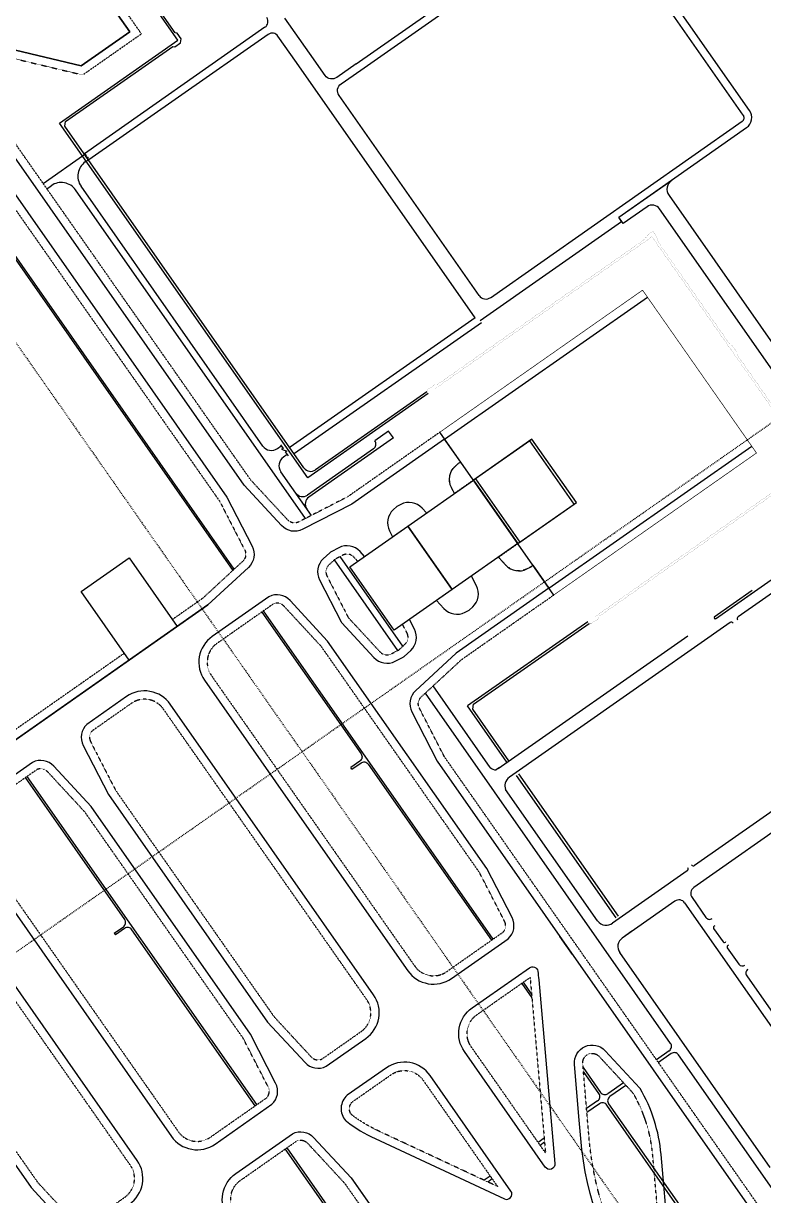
# Model space of a CAD drawing. Header units: millimetres. Extents: x 152904052 to 153933663, y 538271515 to 539240469.
# Drawn here: x 153553842 to 153564460, y 539118631 to 539135437 of the extents above; entities that cross this region are included whole.
import ezdxf

# ---------------------------------------------------------------- set-up
doc = ezdxf.new("R2010")
doc.units = ezdxf.units.MM
doc.linetypes.add('HIDDEN', pattern=[5.08, 2.54, -2.54])
doc.layers.add('BORD', color=7, linetype='Continuous')

msp = doc.modelspace()

# ---------------------------------------------------------------- linework, layer by layer
at = {"layer": 'BORD', "color": 8, "linetype": 'HIDDEN', "ltscale": 5}
for p, q in [((153496404.5, 539081976.6), (153619277.3, 539168013)), ((153540633.6, 539149569.4), (153592255.5, 539075845.7))]:
    msp.add_line(p, q, dxfattribs=at)
at = {"layer": 'BORD', "color": 133, "ltscale": 10}
msp.add_line((153561450.2, 539127241.2), (153559815.5, 539129575.8), dxfattribs=at)
at = {"layer": 'BORD', "color": 137}
msp.add_line((153551795.2, 539123813.5), (153556488.9, 539127100), dxfattribs=at)
at = {"layer": 'BORD', "color": 133, "ltscale": 10}
for points in [[(153554435.9, 539133963.5), (153554448.2, 539134033.2), (153555984.1, 539135108.6), (153556012, 539135103.7), (153556093.9, 539135161.1), (153556103.7, 539135216.8), (153556046.3, 539135298.7), (153556018.5, 539135303.6), (153553919.1, 539138301.9), (153553924, 539138329.7), (153553866.6, 539138411.6), (153553838.8, 539138416.5), (153553810.9, 539138421.5), (153553729, 539138364.1), (153553724.1, 539138336.2), (153550758.8, 539136259.9), (153550730.9, 539136264.8), (153550649, 539136207.5), (153550644.1, 539136179.6), (153547567.9, 539134025.7)], [(153557923.1, 539128922.2), (153554361.4, 539134009), (153556057, 539135196.3), (153553831.4, 539138374.8), (153547585.1, 539134001.1)], [(153554717, 539133570.8), (153554740.1, 539133537.8), (153554727.5, 539133533.2), (153554770.7, 539133516.6), (153554758.1, 539133512), (153554782.3, 539133477.5)], [(153560392.7, 539131176.4), (153562424.2, 539132598.8)], [(153559884.3, 539129477.5), (153562793.1, 539131514.3)], [(153557528, 539129397.2), (153557567.7, 539129340.6), (153557546.1, 539129332.8), (153557620.2, 539129304.2), (153557598.6, 539129296.4), (153557640, 539129237.2)], [(153561381.3, 539127339.5), (153564290.1, 539129376.3)], [(153560779.5, 539124842.8), (153560214, 539125650.6)], [(153560808.2, 539124862.9), (153560288.5, 539125605.1)], [(153560911.5, 539124654.4), (153562339.7, 539122614.7)], [(153563290.2, 539118389.3), (153562212.5, 539119928.4)], [(153562237.1, 539119945.6), (153563314.8, 539118406.5)]]:
    msp.add_lwpolyline(points, dxfattribs=at)
at = {"layer": 'BORD', "color": 133, "ltscale": 10, "flags": 128}
for points in [[(153564259.6, 539134187.4), (153562216.8, 539137104.8)], [(153564169.4, 539134124.4), (153562126.7, 539137041.7)], [(153558618, 539134859.5), (153560897.6, 539136455.8)], [(153558681.1, 539134769.4), (153560960.7, 539136365.6)], [(153557946.3, 539135010.1), (153557592.8, 539135515)], [(153555367.6, 539135317.8), (153554668.5, 539134828.3)], [(153557307.3, 539135382.3), (153554718.1, 539133569.3)], [(153557354, 539135280.7), (153554781.2, 539133479.2)], [(153557757.9, 539134878.2), (153557493.3, 539135256.2)], [(153558169.2, 539134691.8), (153557946.3, 539135010.1)], [(153560321.8, 539131216.6), (153557757.9, 539134878.2)], [(153560378.3, 539131536.9), (153558370, 539134405.1)], [(153557867, 539129066), (153554435.9, 539133963.5)], [(153560541.3, 539131504.6), (153564153.5, 539134033.8)], [(153562382, 539132659.1), (153564216.6, 539133943.7)], [(153554124.4, 539133144.4), (153554722.4, 539133563.1)], [(153554729.8, 539133452.3), (153554776.9, 539133485.3)], [(153554178.9, 539133066.6), (153554242.4, 539133111.1)], [(153557277.5, 539129377.9), (153554668.4, 539133104.2)], [(153557889, 539128338.9), (153554590.5, 539133049.7)], [(153562424.2, 539132598.8), (153562382, 539132659.1)], [(153560321.8, 539131216.6), (153557669.1, 539129359.2)], [(153560413.6, 539131146.6), (153557732.2, 539129269)], [(153559648, 539130130), (153557923.1, 539128922.2)], [(153559630.8, 539130154.6), (153558034.1, 539129036.5)], [(153559080.6, 539129592.3), (153558884, 539129454.7)], [(153559149.4, 539129494), (153559080.6, 539129592.3)], [(153559149.4, 539129494), (153557937.1, 539128645.1)], [(153558863.1, 539129336.3), (153557917, 539128673.8)], [(153557974.3, 539128382.8), (153557535.6, 539129009.3)], [(153565690, 539128238.5), (153563769.8, 539126893.9)], [(153565998.8, 539128259.4), (153564095.9, 539126926.9)], [(153559214, 539126446.7), (153558304, 539127746.3)], [(153559286.7, 539126508.5), (153558386.9, 539127793.5)], [(153564297.3, 539127306), (153563749.7, 539126922.6)], [(153564317.4, 539127277.4), (153563769.8, 539126893.9)], [(153560582.3, 539122308.8), (153557287, 539127015.1)], [(153561938.8, 539126858.3), (153560214, 539125650.6)], [(153563981.2, 539126846.6), (153560813.6, 539124628.6)], [(153563769.8, 539126893.9), (153563752.6, 539126918.5)], [(153560300.8, 539125674.7), (153561956.1, 539126833.8)], [(153560653.2, 539124754.4), (153563372.7, 539126658.6)], [(153560539, 539124767.9), (153559719.7, 539125938)], [(153563125.8, 539120812.1), (153559608.6, 539125835.2)], [(153560288.5, 539125605.1), (153560300.8, 539125674.7)], [(153558554.1, 539124743.4), (153558536.9, 539124768)], [(153560673.1, 539124768.3), (153560622.8, 539124733.1)], [(153560944.3, 539124677.4), (153562372.5, 539122637.7)], [(153557191.1, 539119934.2), (153553895.7, 539124640.5)], [(153562078.6, 539122569.2), (153560758.8, 539124454)], [(153564900.6, 539124362.1), (153563471.9, 539123361.7)], [(153565014.1, 539124136.4), (153563460.5, 539123048.6)], [(153563366.3, 539123287.8), (153562291.6, 539122535.3)], [(153563189, 539122852.4), (153562433.7, 539122323.5)], [(153563328.3, 539122827.8), (153564932.8, 539120536.2)], [(153563434.7, 539122902.4), (153563633.5, 539122618.5)], [(153555145.6, 539122393.4), (153555162.8, 539122368.8)], [(153563743.5, 539122461.4), (153563879.8, 539122266.8)], [(153563937.5, 539122184.3), (153564104.2, 539121946.3)], [(153564555, 539119032.6), (153562396.9, 539122114.6)], [(153560990.7, 539121673.4), (153561137.4, 539121463.8)], [(153561132.2, 539121523.6), (153561015.2, 539121690.6)], [(153564218.5, 539121783), (153564630.4, 539121194.8)], [(153562451, 539120248), (153562226.8, 539120091)], [(153562485.2, 539120211), (153562255.5, 539120050.1)], [(153562079.4, 539119987.8), (153561921.1, 539119877)], [(153562108, 539119946.8), (153561925.9, 539119819.3)]]:
    msp.add_lwpolyline(points, dxfattribs=at)
at = {"layer": 'BORD', "color": 133, "linetype": 'HIDDEN', "flags": 128}
for points in [[(153568421.9, 539113322.6), (153568313.4, 539113266.9, -0.3366197), (153568152.7, 539113295.2), (153567620.3, 539113870.3), (153559880.6, 539124923.7), (153559522.3, 539125620.7, -0.3366197), (153559550.6, 539125781.5), (153560125.7, 539126313.9), (153561450.2, 539127241.2), (153561150.4, 539127669.3), (153561126.3, 539127647.1), (153561066.1, 539127616.1, -0.3366197), (153560762.4, 539127669.7), (153560656.4, 539127784.1), (153560933.9, 539127978.5), (153560297.3, 539128887.7), (153560026.5, 539128698.1), (153559982.8, 539128783, -0.3366197), (153560036.4, 539129086.7), (153560086.1, 539129132.7), (153560115.2, 539129147.7), (153559815.5, 539129575.8), (153558491, 539128648.4), (153557794.1, 539128290.1, -0.3366197), (153557633.3, 539128318.5), (153557100.9, 539128893.6), (153553648.8, 539133823.6), (153553290.5, 539134520.6, -0.3472146), (153553322.7, 539134684.8), (153553581.8, 539134907, -0.2402518), (153553701, 539134935.8), (153554693.1, 539134699.1), (153555534.7, 539135288.4), (153554720.2, 539136451.6), (153552324.2, 539134773.8), (153556658.5, 539128583.8), (153557016.9, 539127886.9, -0.3366197), (153556988.5, 539127726.1), (153556413.4, 539127193.7), (153555977.7, 539126888.6)], [(153558638.1, 539127725.9), (153558584.4, 539127783.9, 0.3366197), (153558423.6, 539127812.3), (153558315.1, 539127756.5), (153558225.7, 539127673.7, 0.3366197), (153558197.3, 539127512.9), (153558503.4, 539126917.5), (153558958.2, 539126426.2, 0.3366197), (153559119, 539126397.9), (153559227.4, 539126453.6), (153559316.9, 539126536.4, 0.3366197), (153559345.3, 539126697.2), (153559281.5, 539126821.4)], [(153563089.6, 539116731.8), (153562798.3, 539117147.9, -0.1316525), (153561957.3, 539119458.4), (153561929.6, 539119775.2), (153561867.1, 539120523.4, -0.7131796), (153562100.7, 539120626.3), (153562595.5, 539120091.9)], [(153563089.6, 539116731.8, -0.0071737), (153563072.9, 539116896), (153562870.6, 539119207.5, 0.1092096), (153562590.8, 539120097, 0.1092096)], [(153559250.1, 539114997.4), (153556875.3, 539118388.9, -0.4142136), (153556956.3, 539118848.5), (153557763.3, 539119413.6, -0.3224744), (153557917.9, 539119382.2), (153558450.3, 539118807.1), (153560400.5, 539116021.9)]]:
    msp.add_lwpolyline(points, format="xyb", dxfattribs=at)
at = {"layer": 'BORD', "color": 137}
for points in [[(153554668.5, 539134828.3), (153555367.6, 539135317.8), (153554690.8, 539136284.4), (153552491.4, 539134744.4), (153556761.5, 539128646), (153557123.6, 539127941.7, -0.3366197), (153557070, 539127638), (153556488.9, 539127100), (153551967.2, 539123933.9)], [(153560026.5, 539128698.1), (153559982.8, 539128783, -0.3366197), (153560036.4, 539129086.7), (153560086.1, 539129132.7), (153560115.2, 539129147.7), (153559884.3, 539129477.5), (153558553.2, 539128545.5), (153557848.9, 539128183.4, -0.3366197), (153557545.2, 539128236.9), (153557007.2, 539128818.1), (153553545.8, 539133761.4), (153553183.8, 539134465.7, -0.3472146), (153553244.5, 539134775.9), (153553503.6, 539134998.1, -0.2402518), (153553728.8, 539135052.5), (153554668.5, 539134828.3), (153553728.8, 539135052.5, 0.2402518), (153553503.6, 539134998.1), (153553244.5, 539134775.9, 0.3472146), (153553183.8, 539134465.7), (153553545.8, 539133761.4)], [(153559626.1, 539128417.7), (153559561.2, 539128487.8, 0.3366197), (153559257.5, 539128541.3), (153559197.3, 539128510.4), (153559147.6, 539128464.4, 0.336627), (153559094.1, 539128160.7), (153559137.7, 539128075.8), (153559355.3, 539128228.1)], [(153558737.3, 539127795.4), (153558672.4, 539127865.5, 0.3366197), (153558368.7, 539127919), (153558254.9, 539127860.5, 0.0680987), (153558238, 539127848.7), (153558144.1, 539127761.8, 0.3366197), (153558090.6, 539127458), (153558399.5, 539126857.3, 0.0680987), (153558411.3, 539126840.4), (153558870.2, 539126344.7, 0.3366197), (153559173.9, 539126291.1), (153559287.7, 539126349.7, 0.0680986), (153559304.6, 539126361.5), (153559398.4, 539126448.4, 0.3366197), (153559452, 539126752.1), (153559380.7, 539126890.9, 0.0680987)], [(153560656.4, 539127784.1), (153560762.4, 539127669.7, 0.3366197), (153561066.1, 539127616.1), (153561126.3, 539127647.1), (153561150.4, 539127669.3), (153561381.3, 539127339.5), (153560050.2, 539126407.5), (153559469.1, 539125869.5, 0.3366197), (153559415.6, 539125565.8), (153559777.6, 539124861.5), (153567526.6, 539113794.8), (153568064.6, 539113213.7, 0.3366197), (153568368.3, 539113160.1), (153568491.4, 539113223.4), (153568592.9, 539113317.4, 0.3366197), (153568646.4, 539113621.1)], [(153559991.9, 539127318.9), (153559767.6, 539127161.8), (153559873.6, 539127047.3, 0.3366197), (153560177.3, 539126993.8), (153560237.5, 539127024.7), (153560287.2, 539127070.7, 0.3366197), (153560340.8, 539127374.4), (153560269.4, 539127513.2)], [(153561221.1, 539121846.4, -0.0134523), (153561235, 539121724.6), (153561465.6, 539119089.2, -0.767327), (153561327.6, 539119039), (153560168.3, 539120694.7, -0.4142136), (153560278.8, 539121321.4), (153561102.2, 539121898, -0.5595521), (153561221.1, 539121846.4, -0.5595521)], [(153563104.4, 539116501.5), (153562700, 539117079, -0.1316525), (153561837.8, 539119447.9), (153561810, 539119765), (153561747.5, 539120513.4, -0.7131796), (153562188.8, 539120707.9), (153562687.4, 539120169.2), (153562688.4, 539120167.8)], [(153559151.8, 539114928.6), (153556777, 539118320.1, -0.4142136), (153556887.5, 539118946.8), (153557702.2, 539119517.3, -0.3366198), (153558005.9, 539119463.7), (153558543.9, 539118882.6), (153560284.7, 539116396.5)], [(153559151.8, 539114928.6), (153556777, 539118320.1, -0.4142136), (153556887.5, 539118946.8), (153557702.2, 539119517.3, -0.3366198), (153558005.9, 539119463.7), (153558543.9, 539118882.6), (153560508.4, 539116077)]]:
    msp.add_lwpolyline(points, format="xyb", dxfattribs=at)
for points in [[(153552491.4, 539134744.4), (153554690.8, 539136284.4), (153555367.6, 539135317.8)], [(153555358.5, 539126308.5), (153554670.2, 539127291.5), (153555358.3, 539127773.3), (153556046.6, 539126790.3)], [(153561719.8, 539122087.8), (153561538.5, 539122346.7)]]:
    msp.add_lwpolyline(points, dxfattribs=at)
at = {"layer": 'BORD', "color": 133, "ltscale": 10, "flags": 128}
for points in [[(153557307.3, 539135382.3, 0.4142135), (153557331.9, 539135521.6)], [(153557493.3, 539135256.2, 0.4142136), (153557354, 539135280.7)], [(153564153.5, 539134033.8, 0.4142136), (153564169.4, 539134124.4)], [(153564216.6, 539133943.7, 0.4142136), (153564259.6, 539134187.4)], [(153554729.8, 539133452.3, 0.4142136), (153554668.4, 539133104.2)], [(153554590.5, 539133049.7, 0.4142136), (153554242.4, 539133111.1)], [(153560378.3, 539131536.9, 0.4142136), (153560545.4, 539131507.4)], [(153558863.1, 539129336.3, 0.4142136), (153558884, 539129454.7)], [(153557867, 539129066, 0.4141435), (153558034.1, 539129036.5)], [(153557749.9, 539128703.3, 0.4142136), (153557917, 539128673.8)], [(153557937.1, 539128645.1, 0.4142136), (153557907.6, 539128478)], [(153564023, 539126839.3, 0.4128779), (153563981.3, 539126846.7)], [(153564095.9, 539126926.9, 0.4142136), (153564088.5, 539126885.2)], [(153560539, 539124767.9, 0.1549), (153560622.8, 539124733.1)], [(153560754.8, 539124544.7, 0.1548993), (153560758.8, 539124454)], [(153560813.6, 539124628.6, 0.1760773), (153560754.8, 539124544.7)], [(153563366.3, 539123287.8, 0.4364306), (153563372.2, 539123331.6)], [(153563428.7, 539123371.2, 0.4388662), (153563471.9, 539123361.7)], [(153563460.5, 539123048.6, 0.4142136), (153563434.7, 539122902.4)], [(153563328.3, 539122827.8, 0.4142136), (153563189, 539122852.4)], [(153562188.8, 539122509.1, 0.1826758), (153562291.6, 539122535.3)], [(153563633.5, 539122618.5, 0.4142136), (153563724, 539122602.6)], [(153563762.2, 539122498.1, 0.4721296), (153563743.5, 539122461.4)], [(153563879.8, 539122266.8, 0.4721296), (153563920.7, 539122271.8)], [(153563957.2, 539122219.6, 0.4721296), (153563938.6, 539122182.8)], [(153564104.2, 539121946.3, 0.3928551), (153564193, 539121935.2)], [(153564234.5, 539121873.5, 0.4142136), (153564218.5, 539121783)], [(153562212.5, 539119928.4, 0.4142136), (153562108, 539119946.8)], [(153562255.5, 539120050.1, 0.4142136), (153562237.1, 539119945.6)]]:
    msp.add_lwpolyline(points, format="xyb", dxfattribs=at)
at = {"layer": 'BORD', "color": 133, "ltscale": 10}
for points, format in [([(153558618, 539134859.5), (153558336.4, 539134662.3, -0.4142136), (153558169.2, 539134691.8)], "xyb"), ([(153558370, 539134405.1, -0.4142532), (153558399.5, 539134572.2), (153558681.1, 539134769.4)], "xyb"), ([(153565889.8, 539128415, 0.4142136), (153565916.8, 539128568.2), (153562969.5, 539132777.5, 0.4142136), (153562788.4, 539132809.4), (153562445.1, 539132569), (153562382, 539132659.1), (153563143.1, 539133192, 0.4142136), (153563103.8, 539132969.2), (153566349.4, 539128334), (153566193.8, 539128225, 0.4142153), (153565998.8, 539128259.4), (153565889.8, 539128415)], "xyb"), ([(153556867.5, 539127614.1), (153553464.2, 539132474.6, -0.4142136), (153553482.6, 539132579.1)], "xyb"), ([(153553335.1, 539132475.8, -0.4142136), (153553439.6, 539132457.4), (153556845.3, 539127593.5)], "xyb"), ([(153559630.8, 539130154.6, 1.5, 1.5, 0), (153559642.7, 539130187.3, 1.5, 1.5, 0), (153559741, 539130256.2, 1.5, 1.5, 0), (153559775.9, 539130256.2, 1.5, 1.5, 0), (153562739.8, 539132331.5, 1.5, 1.5, 0), (153562820.8, 539132424.9, 1.5, 1.5, 0), (153562874.1, 539132462.2, 1.5, 1.5, 0), (153562911.4, 539132408.9, 1.5, 1.5, 0), (153562955.6, 539132293.4, 1.5, 1.5, 0), (153563978.5, 539130832.5, 1.5, 1.5, 0), (153564011.3, 539130820.6, 1.5, 1.5, 0), (153564080.1, 539130722.3, 1.5, 1.5, 0), (153564080.1, 539130687.4, 1.5, 1.5, 0), (153565103.1, 539129226.5, 1.5, 1.5, 0), (153565196.5, 539129145.5, 1.5, 1.5, 0), (153565233.8, 539129092.2, 1.5, 1.5, 0), (153565180.5, 539129054.9, 1.5, 1.5, 0), (153565065, 539129010.7, 1.5, 1.5, 0), (153562101.1, 539126935.4, 1.5, 1.5, 0), (153562089.2, 539126902.6, 1.5, 1.5, 0), (153561990.9, 539126833.8, 1.5, 1.5, 0), (153561956.1, 539126833.8, 0, 0, 0)], "xyseb"), ([(153562041.2, 539126930, 1.5, 1.5, 0), (153565150.2, 539129106.9, 1.5, 1.5, 0), (153562859.4, 539132378.6, 1.5, 1.5, 0), (153559750.4, 539130201.7, 0, 0, 0)], "xyseb"), ([(153557277.5, 539129377.9, 0.4142136), (153557486.4, 539129341.1), (153557540.7, 539129379.1)], "xyb"), ([(153557626.7, 539129256.2), (153557572.4, 539129218.2, 0.4142136), (153557535.6, 539129009.3)], "xyb"), ([(153557262.4, 539126997.9), (153558686.4, 539124964.2, -0.4142136), (153558668, 539124859.8), (153558536.9, 539124768)], "xyb"), ([(153558554.1, 539124743.4), (153558685.2, 539124835.2, -0.4142136), (153558789.6, 539124816.8), (153560557.8, 539122291.6)], "xyb"), ([(153555145.6, 539122393.4), (153555276.7, 539122485.1, 0.4142136), (153555295.1, 539122589.6), (153553871.1, 539124623.3)], "xyb"), ([(153562078.6, 539122569.2, 0.2152504), (153562184.7, 539122506.2, 0.2152504)], "xyb"), ([(153557166.5, 539119917), (153555398.3, 539122442.2, 0.4142136), (153555293.9, 539122460.6), (153555162.8, 539122368.8)], "xyb"), ([(153562570.8, 539122419.5), (153562433.7, 539122323.5, 0.4142136), (153562396.9, 539122114.6, 0.4142136)], "xyb"), ([(153561871.8, 539120467.3), (153562122.3, 539120109.5, 0.4142136), (153562226.8, 539120091, 0.4142136)], "xyb"), ([(153562079.4, 539119987.8, 0.4142136), (153562097.8, 539120092.2), (153561876.8, 539120407.9)], "xyb"), ([(153558688.1, 539117613.2, 0.4142136), (153558706.5, 539117717.6), (153557599.4, 539119298.8)], "xyb"), ([(153558835.5, 539117716.4, -0.4142136), (153558731.1, 539117734.8), (153557623.9, 539119316)], "xyb")]:
    msp.add_lwpolyline(points, format=format, dxfattribs=at)
at = {"layer": 'BORD', "color": 133, "ltscale": 10, "const_width": 10}
for points in [[(153562724.3, 539131612.6), (153559815.5, 539129575.8)], [(153561450.2, 539127241.2), (153564359, 539129278), (153562724.3, 539131612.6)]]:
    msp.add_lwpolyline(points, dxfattribs=at)
at = {"layer": 'BORD', "color": 133, "ltscale": 0.002}
for points in [[(153561137.7, 539129476.2), (153560297.3, 539128887.7), (153560933.9, 539127978.5), (153561774.4, 539128567)], [(153560328.4, 539128909.5), (153560965.1, 539128000.3), (153561743.3, 539128545.2), (153561106.6, 539129454.4)]]:
    msp.add_lwpolyline(points, close=True, dxfattribs=at)
at = {"layer": 'BORD', "color": 137}
for points in [[(153559355.3, 539128228.1), (153560297.3, 539128887.7), (153560933.9, 539127978.5), (153559991.9, 539127318.9)], [(153558523.8, 539127645.9), (153559355.3, 539128228.1), (153559991.9, 539127318.9), (153559160.5, 539126736.7)]]:
    msp.add_lwpolyline(points, close=True, dxfattribs=at)
for points in [[(153557669, 539124264), (153559356.8, 539121853.6, 0.4142136), (153559983.6, 539121743), (153560798.3, 539122313.5, 0.3366197), (153560851.8, 539122617.2), (153560489.8, 539123321.5), (153558206.9, 539126581.7), (153557669, 539127162.8, 0.3366197), (153557365.2, 539127216.4), (153556550.5, 539126645.9, 0.4142136), (153556440, 539126019.2)], [(153554752.9, 539125387.2, 0.3366197), (153554699.3, 539125083.4), (153555061.4, 539124379.2), (153557344.2, 539121119), (153557882.2, 539120537.8, 0.3366197), (153558185.9, 539120484.3), (153558754.8, 539120882.7, 0.4142136), (153558865.3, 539121509.4), (153555948.5, 539125675, 0.4142136), (153555321.8, 539125785.5)], [(153557098.5, 539120946.9), (153554815.6, 539124207.1), (153554277.7, 539124788.2, 0.3366197), (153553974, 539124841.8), (153553159.3, 539124271.3, 0.4142136), (153553048.7, 539123644.6), (153555965.5, 539119479, 0.4142136), (153556592.3, 539119368.4), (153557407, 539119938.9, 0.3366198), (153557460.5, 539120242.6)], [(153554490.9, 539118163.2, 0.3472146), (153554803.1, 539118114.3), (153555364.2, 539118507.2, 0.4142136), (153555474.7, 539119133.9), (153553125.1, 539122489.5, 0.4142136), (153552498.4, 539122600), (153551929.4, 539122201.6, 0.3366197), (153551875.9, 539121897.9), (153552237.9, 539121193.6), (153553952.9, 539118744.3)], [(153559676.1, 539120351.5, 0.4142136), (153559049.4, 539120462), (153558488.3, 539120069.1, 0.4205678), (153558464.4, 539119705.4, 0.0480683), (153558475.1, 539119695.5, 0.0529954), (153558888, 539119446.8), (153560741.8, 539118582.4, 0.767327), (153560836.1, 539118694.8)]]:
    msp.add_lwpolyline(points, format="xyb", close=True, dxfattribs=at)
at = {"layer": 'BORD', "color": 133, "linetype": 'HIDDEN', "flags": 128}
for points in [[(153560721.7, 539122406.4, 0.3224745), (153560745.1, 539122562.4), (153560386.8, 539123259.4), (153558113.3, 539126506.2), (153557580.9, 539127081.3, 0.3224745), (153557426.3, 539127112.6), (153556619.4, 539126547.6, 0.4142136), (153556538.3, 539126088), (153559455.1, 539121922.4, 0.4142136), (153559914.7, 539121841.3)], [(153556071.7, 539123145.6), (153557437.8, 539121194.5), (153557970.2, 539120619.4, 0.3224745), (153558124.8, 539120588), (153558686, 539120981, 0.4142136), (153558767, 539121440.6), (153555850.2, 539125606.2, 0.4142136), (153555390.6, 539125687.2), (153554829.4, 539125294.3, 0.3224745), (153554806, 539125138.3), (153555164.4, 539124441.3)], [(153556995.5, 539120884.7), (153554722, 539124131.6), (153554189.6, 539124706.7, 0.3224745), (153554035, 539124738), (153553228.1, 539124173, 0.4142136), (153553147, 539123713.4), (153556063.8, 539119547.8, 0.4142136), (153556523.4, 539119466.7), (153557330.4, 539120031.8, 0.3224745), (153557353.8, 539120187.8)], [(153553026.8, 539122420.6, 0.4142136), (153552567.2, 539122501.7), (153552006, 539122108.7, 0.3224745), (153551982.6, 539121952.7), (153552340.9, 539121255.7), (153554046.5, 539118819.9), (153554578.9, 539118244.8, 0.3369512), (153554739.9, 539118216.5), (153555295.4, 539118605.5, 0.4142136), (153555376.4, 539119065.1)], [(153561115.5, 539121714.1), (153561331.7, 539119242.3), (153560266.6, 539120763.5, -0.4142136), (153560347.6, 539121223.1), (153561111.2, 539121757.8, -0.005082)], [(153558551.2, 539119788.5, -0.4012441), (153558562.7, 539119974.7), (153559118.2, 539120363.7, -0.4142136), (153559577.8, 539120282.6), (153560643.7, 539118760.5), (153558938.7, 539119555.6, -0.0524708)]]:
    msp.add_lwpolyline(points, format="xyb", close=True, dxfattribs=at)
msp.add_lwpolyline([(153555289.7, 539126406.8), (153552586.5, 539124514)], dxfattribs=at)
at = {"layer": 'BORD', "color": 133, "flags": 128}
msp.add_lwpolyline([(153562184.7, 539122506.2), (153562188.8, 539122509.1)], dxfattribs=at)
at = {"layer": 'BORD', "color": 133, "linetype": 'Continuous', "ltscale": 10, "flags": 128}
for points in [[(153563107.4, 539120707.6, 0.4142136), (153563125.8, 539120812.1)], [(153563240.5, 539120648.3, 0.4142136), (153563136.1, 539120666.7)]]:
    msp.add_lwpolyline(points, format="xyb", dxfattribs=at)
for points in [[(153563107.4, 539120707.6), (153562923.1, 539120578.6)], [(153563136.1, 539120666.7), (153562951.8, 539120537.6)], [(153565992.2, 539116718.4), (153563240.5, 539120648.3)], [(153561313.4, 539119451.5), (153561227.4, 539119391.3)], [(153561318.5, 539119394), (153561256.1, 539119350.3)], [(153560539.4, 539118909.5), (153560453.3, 539118849.3)], [(153560568, 539118868.5), (153560505.7, 539118824.9)]]:
    msp.add_lwpolyline(points, dxfattribs=at)
at = {"layer": 'BORD', "color": 137, "flags": 128}
msp.add_lwpolyline([(153563104.4, 539116501.5, 0.7927079), (153563234.5, 539116553.6, -0.0157815), (153563192.4, 539116906.4), (153562990.2, 539119218, 0.1106099), (153562688.4, 539120167.8)], format="xyb", dxfattribs=at)

doc.saveas('drawing.dxf')
